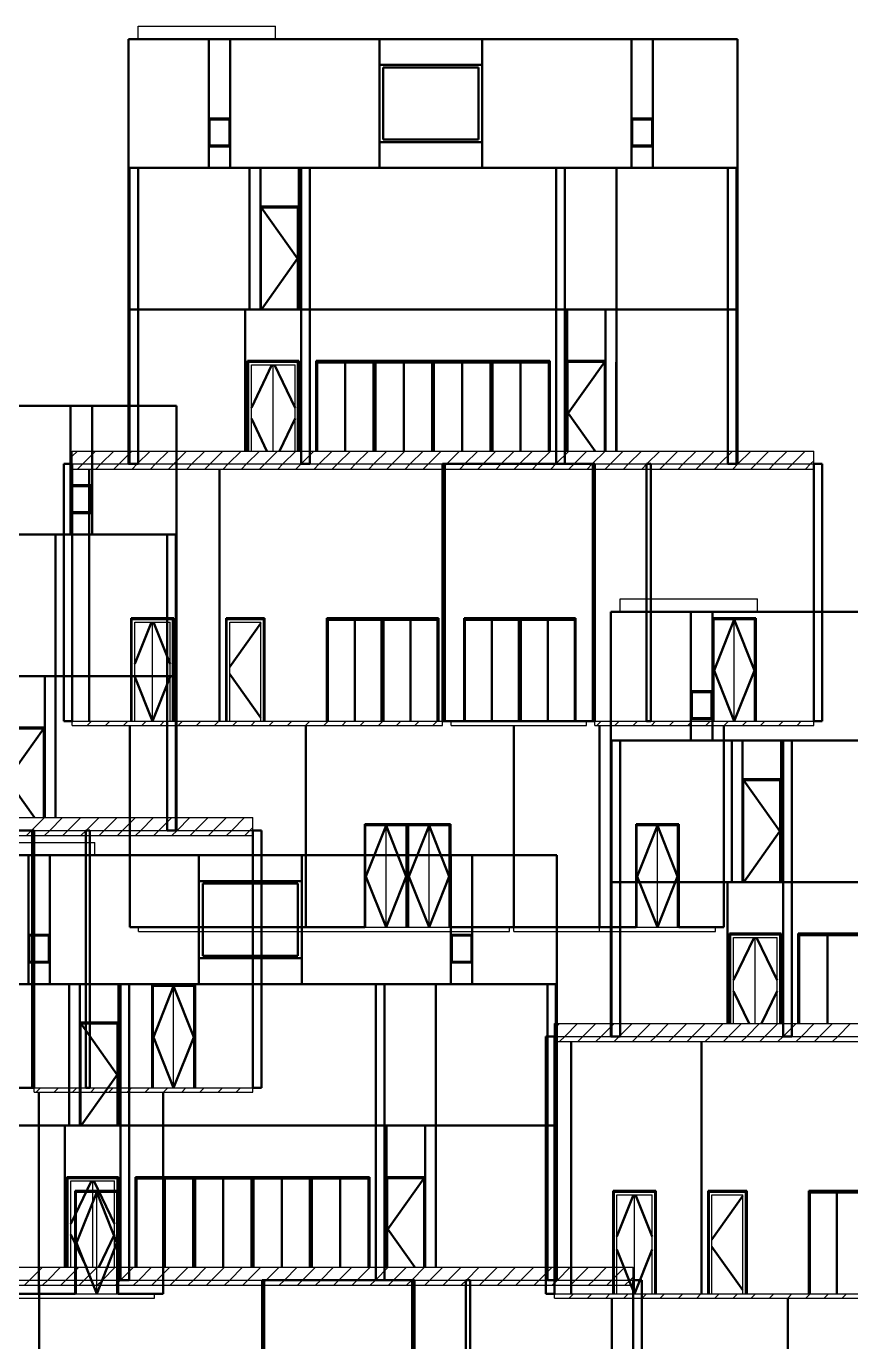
# Model space of a CAD drawing. Header units: millimetres. Extents: x 5622 to 129432, y -41588 to 30554.
# Drawn here: x 88003 to 107222, y -8412 to 22249 of the extents above; entities that cross this region are included whole.
import ezdxf

# ---------------------------------------------------------------- set-up
doc = ezdxf.new("R2010")
doc.units = ezdxf.units.MM
doc.header["$LTSCALE"] = 0.5
doc.layers.add('AE-Door', color=61, linetype='Continuous', lineweight=25)
for name, color, linetype in [('AE-ELEV-3', 154, 'Continuous'), ('AE-ELEV-4', 129, 'Continuous'), ('DOOR', 41, 'Continuous')]:
    doc.layers.add(name, color=color, linetype=linetype)

msp = doc.modelspace()

# ---------------------------------------------------------------- linework, layer by layer
at = {"layer": 'AE-Door', "color": 251, "linetype": 'Continuous', "lineweight": 25}
for p, q in [((93489, 15649), (93489, 18019)), ((93489, 18019), (94329, 18019)), ((94329, 15649), (94329, 18019)), ((100639, 12349), (100639, 14419)), ((100639, 14419), (101479, 14419)), ((101479, 12349), (101479, 14419)), ((104039, 6049), (104039, 8419)), ((104039, 8419), (104979, 8419)), ((104979, 6049), (104979, 8419)), ((87567, 5874), (88407, 5874)), ((88407, 3804), (88407, 5874)), ((104727, 2302), (104727, 4672)), ((104727, 4672), (105567, 4672)), ((105567, 2302), (105567, 4672)), ((95922, 1249), (95922, 3619)), ((95922, 3619), (96862, 3619)), ((96862, 1249), (96862, 3619)), ((96892, 1249), (96892, 3649)), ((96892, 1249), (96892, 3649)), ((96922, 1249), (96922, 3619)), ((96922, 3619), (97862, 3619)), ((97862, 1249), (97862, 3619)), ((102247, 1249), (102247, 3619)), ((102247, 3619), (103187, 3619)), ((103187, 1249), (103187, 3619)), ((95892, 1249), (95922, 1249)), ((96862, 1249), (96892, 1249)), ((96892, 1249), (96922, 1249)), ((97862, 1249), (97892, 1249)), ((102217, 1249), (102247, 1249)), ((103187, 1249), (103217, 1249)), ((90967, -2496), (90967, -126)), ((90967, -126), (91907, -126)), ((91907, -2496), (91907, -126)), ((89281, -3375), (89281, -1005)), ((89281, -1005), (90121, -1005)), ((90121, -3375), (90121, -1005)), ((96431, -6675), (96431, -4605)), ((96431, -4605), (97271, -4605)), ((97271, -6675), (97271, -4605)), ((89175, -7296), (89175, -4926)), ((89175, -4926), (90115, -4926)), ((90115, -7296), (90115, -4926)), ((89145, -7296), (89175, -7296)), ((90115, -7296), (90145, -7296))]:
    msp.add_line(p, q, dxfattribs=at)
at = {"layer": 'AE-Door', "color": 41, "linetype": 'Continuous', "lineweight": 25}
for p, q in [((93489, 15649), (93489, 18019)), ((93489, 18019), (94329, 18019)), ((94329, 15649), (94329, 18019)), ((100639, 12349), (100639, 14419)), ((100639, 14419), (101479, 14419)), ((101479, 12349), (101479, 14419)), ((93759, 12349), (93759, 14359)), ((93759, 12349), (93759, 14359)), ((90944, 6049), (90944, 8359)), ((90944, 6049), (90944, 8359)), ((104039, 6049), (104039, 8419)), ((104039, 8419), (104509, 8419)), ((104509, 6049), (104509, 8419)), ((104509, 6049), (104509, 8419)), ((104509, 8419), (104979, 8419)), ((104979, 6049), (104979, 8419)), ((87567, 5874), (88407, 5874)), ((88407, 3804), (88407, 5874)), ((104727, 2302), (104727, 4672)), ((104727, 4672), (105567, 4672)), ((105567, 2302), (105567, 4672)), ((95922, 1249), (95922, 3619)), ((95922, 3619), (96392, 3619)), ((96392, 1249), (96392, 3619)), ((96392, 1249), (96392, 3619)), ((96392, 3619), (96862, 3619)), ((96862, 1249), (96862, 3619)), ((96922, 1249), (96922, 3619)), ((96922, 3619), (97392, 3619)), ((97392, 1249), (97392, 3619)), ((97392, 1249), (97392, 3619)), ((97392, 3619), (97862, 3619)), ((97862, 1249), (97862, 3619)), ((102247, 1249), (102247, 3619)), ((102247, 3619), (102717, 3619)), ((102717, 1249), (102717, 3619)), ((102717, 1249), (102717, 3619)), ((102717, 3619), (103187, 3619)), ((103187, 1249), (103187, 3619)), ((95922, 1249), (96392, 1249)), ((96392, 1249), (96862, 1249)), ((96922, 1249), (97392, 1249)), ((97392, 1249), (97862, 1249)), ((102247, 1249), (102717, 1249)), ((102717, 1249), (103187, 1249)), ((104997, -998), (104997, 1012)), ((104997, -998), (104997, 1012)), ((90967, -2496), (90967, -126)), ((90967, -126), (91437, -126)), ((91437, -2496), (91437, -126)), ((91437, -2496), (91437, -126)), ((91437, -126), (91907, -126)), ((91907, -2496), (91907, -126)), ((89281, -3375), (89281, -1005)), ((89281, -1005), (90121, -1005)), ((90121, -3375), (90121, -1005)), ((89551, -6675), (89551, -4665)), ((89551, -6675), (89551, -4665)), ((96431, -6675), (96431, -4605)), ((96431, -4605), (97271, -4605)), ((97271, -6675), (97271, -4605)), ((89175, -7296), (89175, -4926)), ((89175, -4926), (89645, -4926)), ((89645, -7296), (89645, -4926)), ((89645, -7296), (89645, -4926)), ((89645, -4926), (90115, -4926)), ((90115, -7296), (90115, -4926)), ((102182, -7298), (102182, -4988)), ((102182, -7298), (102182, -4988)), ((89175, -7296), (89645, -7296)), ((89645, -7296), (90115, -7296))]:
    msp.add_line(p, q, dxfattribs=at)
at = {"layer": 'AE-Door', "color": 250, "linetype": 'Continuous', "lineweight": 25}
for p, q in [((93189, 12349), (93189, 14419)), ((93189, 14419), (94329, 14419)), ((94329, 12349), (94329, 14419)), ((101749, 12349), (101749, 14419)), ((101749, 14419), (101759, 14419)), ((93249, 12349), (93249, 14359)), ((93249, 14359), (94269, 14359)), ((94269, 12349), (94269, 14359)), ((90474, 6049), (90474, 8419)), ((90474, 8419), (91414, 8419)), ((90534, 6049), (90534, 8359)), ((90534, 8359), (91354, 8359)), ((91354, 6049), (91354, 8359)), ((91414, 6049), (91414, 8419)), ((92689, 6049), (92689, 8419)), ((92689, 8419), (93529, 8419)), ((92749, 6049), (92749, 8359)), ((92749, 8359), (93469, 8359)), ((93469, 6049), (93469, 8359)), ((93529, 6049), (93529, 8419)), ((88677, 3804), (88677, 5874)), ((88677, 5874), (88687, 5874)), ((104427, -998), (104427, 1072)), ((104427, 1072), (105567, 1072)), ((104487, -998), (104487, 1012)), ((104487, 1012), (105507, 1012)), ((105507, -998), (105507, 1012)), ((105567, -998), (105567, 1072)), ((88981, -6675), (88981, -4605)), ((88981, -4605), (90121, -4605)), ((89041, -6675), (89041, -4665)), ((89041, -4665), (90061, -4665)), ((90061, -6675), (90061, -4665)), ((90121, -6675), (90121, -4605)), ((97541, -6675), (97541, -4605)), ((97541, -4605), (97551, -4605)), ((101712, -7298), (101712, -4928)), ((101712, -4928), (102652, -4928)), ((101772, -7298), (101772, -4988)), ((101772, -4988), (102592, -4988)), ((102592, -7298), (102592, -4988)), ((102652, -7298), (102652, -4928)), ((103927, -7298), (103927, -4928)), ((103927, -4928), (104767, -4928)), ((103987, -7298), (103987, -4988)), ((103987, -4988), (104707, -4988)), ((104707, -7298), (104707, -4988)), ((104767, -7298), (104767, -4928))]:
    msp.add_line(p, q, dxfattribs=at)
at = {"layer": 'AE-ELEV-3', "color": 154, "linetype": 'Continuous', "lineweight": 50}
for p, q in [((90389, 18949), (90389, 21949)), ((90389, 21949), (92259, 21949)), ((92259, 18949), (92259, 21949)), ((92259, 21949), (92759, 21949)), ((92759, 18949), (92759, 21949)), ((92759, 21949), (96234, 21949)), ((96234, 18949), (96234, 21949)), ((96234, 21949), (98634, 21949)), ((98634, 18949), (98634, 21949)), ((98634, 21949), (102109, 21949)), ((102109, 18949), (102109, 21949)), ((102109, 21949), (102609, 21949)), ((102609, 18949), (102609, 21949)), ((102609, 21949), (104579, 21949)), ((104579, 18949), (104579, 21949)), ((96234, 21349), (98634, 21349)), ((92259, 20099), (92759, 20099)), ((102109, 20099), (102609, 20099)), ((92259, 19449), (92759, 19449)), ((96234, 19549), (98634, 19549)), ((102109, 19449), (102609, 19449)), ((90389, 15649), (90389, 18949)), ((90389, 18949), (90409, 18949)), ((90409, 15649), (90409, 18949)), ((90409, 15649), (90409, 18949)), ((90409, 18949), (90609, 18949)), ((90609, 15649), (90609, 18949)), ((90609, 18949), (93209, 18949)), ((93209, 15649), (93209, 18949)), ((93209, 18949), (94409, 18949)), ((93459, 15649), (93459, 18949)), ((94359, 15649), (94359, 18949)), ((94409, 15649), (94409, 18949)), ((94409, 18949), (94609, 18949)), ((94609, 15649), (94609, 18949)), ((94609, 18949), (96234, 18949)), ((96234, 18949), (98634, 18949)), ((96234, 18949), (98634, 18949)), ((98634, 18949), (100359, 18949)), ((100359, 15649), (100359, 18949)), ((100359, 18949), (100559, 18949)), ((100559, 15649), (100559, 18949)), ((100559, 18949), (101759, 18949)), ((101759, 15649), (101759, 18949)), ((101759, 18949), (104359, 18949)), ((104359, 15649), (104359, 18949)), ((104359, 18949), (104559, 18949)), ((104559, 15649), (104559, 18949)), ((104559, 15649), (104559, 18949)), ((104559, 18949), (104579, 18949)), ((104579, 15649), (104579, 18949)), ((93459, 18049), (94359, 18049)), ((90389, 12049), (90389, 15649)), ((90389, 15649), (90409, 15649)), ((90389, 15649), (90409, 15649)), ((90409, 12049), (90409, 15649)), ((90409, 12049), (90409, 15649)), ((90409, 15649), (90609, 15649)), ((90409, 15649), (90609, 15649)), ((90609, 12049), (90609, 15649)), ((90609, 15649), (93209, 15649)), ((93109, 12349), (93109, 15649)), ((93209, 15649), (94409, 15649)), ((94409, 12049), (94409, 15649)), ((94409, 15649), (94609, 15649)), ((94409, 15649), (94609, 15649)), ((94609, 12049), (94609, 15649)), ((94609, 15649), (100359, 15649)), ((100359, 12049), (100359, 15649)), ((100359, 15649), (100559, 15649)), ((100359, 15649), (100559, 15649)), ((100559, 12049), (100559, 15649)), ((100559, 15649), (100609, 15649)), ((100609, 12349), (100609, 15649)), ((100609, 15649), (101509, 15649)), ((101509, 12349), (101509, 15649)), ((101509, 15649), (101759, 15649)), ((101759, 12349), (101759, 15649)), ((101759, 15649), (104359, 15649)), ((104359, 12049), (104359, 15649)), ((104359, 15649), (104559, 15649)), ((104359, 15649), (104559, 15649)), ((104559, 12049), (104559, 15649)), ((104559, 12049), (104559, 15649)), ((104559, 15649), (104579, 15649)), ((104559, 15649), (104579, 15649)), ((104579, 12049), (104579, 15649)), ((93159, 12349), (93159, 14449)), ((93159, 14449), (94359, 14449)), ((94359, 12349), (94359, 14449)), ((94759, 12349), (94759, 14449)), ((94759, 14449), (100209, 14449)), ((100209, 12349), (100209, 14449)), ((100609, 14449), (101509, 14449)), ((85562, 13404), (89037, 13404)), ((89037, 10404), (89037, 13404)), ((89037, 13404), (89537, 13404)), ((89537, 10404), (89537, 13404)), ((89537, 13404), (91507, 13404)), ((91507, 10404), (91507, 13404)), ((88875, 6049), (88875, 12049)), ((88875, 12049), (89075, 12049)), ((89075, 6049), (89075, 12049)), ((90389, 12049), (90409, 12049)), ((90409, 12049), (90609, 12049)), ((94409, 12049), (94609, 12049)), ((97709, 6049), (97709, 12049)), ((97709, 12049), (97759, 12049)), ((97759, 6049), (97759, 12049)), ((97759, 12049), (101209, 12049)), ((100359, 12049), (100559, 12049)), ((101209, 6049), (101209, 12049)), ((101209, 12049), (101259, 12049)), ((101259, 6049), (101259, 12049)), ((102459, 6049), (102459, 12049)), ((102459, 12049), (102559, 12049)), ((102559, 6049), (102559, 12049)), ((104359, 12049), (104559, 12049)), ((104559, 12049), (104579, 12049)), ((106359, 6049), (106359, 12049)), ((106359, 12049), (106559, 12049)), ((106559, 6049), (106559, 12049)), ((89471, 6049), (89471, 11929)), ((92509, 6049), (92509, 11929)), ((92509, 6049), (92509, 11929)), ((89037, 11554), (89537, 11554)), ((89037, 10904), (89537, 10904)), ((87487, 10404), (88687, 10404)), ((88687, 7104), (88687, 10404)), ((88687, 10404), (91287, 10404)), ((91287, 7104), (91287, 10404)), ((91287, 10404), (91487, 10404)), ((91487, 7104), (91487, 10404)), ((91487, 7104), (91487, 10404)), ((91487, 10404), (91507, 10404)), ((91507, 7104), (91507, 10404)), ((101627, 5602), (101627, 8602)), ((101627, 8602), (103497, 8602)), ((103497, 5602), (103497, 8602)), ((103497, 8602), (103997, 8602)), ((103997, 5602), (103997, 8602)), ((103997, 8602), (107472, 8602)), ((90444, 6049), (90444, 8449)), ((90444, 8449), (91444, 8449)), ((91444, 6049), (91444, 8449)), ((92659, 6049), (92659, 8449)), ((92659, 8449), (93559, 8449)), ((93559, 6049), (93559, 8449)), ((95009, 6049), (95009, 8449)), ((95009, 8449), (97609, 8449)), ((97609, 6049), (97609, 8449)), ((98209, 6049), (98209, 8449)), ((98209, 8449), (100809, 8449)), ((100809, 6049), (100809, 8449)), ((104009, 6049), (104009, 8449)), ((104009, 8449), (105009, 8449)), ((105009, 6049), (105009, 8449)), ((87537, 7104), (88437, 7104)), ((88437, 3804), (88437, 7104)), ((88437, 7104), (88687, 7104)), ((88687, 3804), (88687, 7104)), ((88687, 7104), (91287, 7104)), ((91287, 3504), (91287, 7104)), ((91287, 7104), (91487, 7104)), ((91287, 7104), (91487, 7104)), ((91487, 3504), (91487, 7104)), ((91487, 3504), (91487, 7104)), ((91487, 7104), (91507, 7104)), ((91487, 7104), (91507, 7104)), ((91507, 3504), (91507, 7104)), ((103497, 6752), (103997, 6752)), ((87537, 5904), (88437, 5904)), ((88875, 6049), (89075, 6049)), ((89075, 6049), (89075, 6049)), ((90417, 1249), (90417, 5949)), ((94517, 1249), (94517, 5949)), ((94517, 1249), (94517, 5949)), ((97709, 6049), (97759, 6049)), ((97759, 6049), (98209, 6049)), ((99367, 1249), (99367, 5949)), ((99367, 1249), (99367, 5949)), ((100809, 6049), (101209, 6049)), ((101209, 6049), (101259, 6049)), ((101367, 1249), (101367, 5949)), ((102459, 6049), (102559, 6049)), ((103497, 6102), (103997, 6102)), ((104267, 1249), (104267, 5949)), ((106359, 6049), (106559, 6049)), ((101627, 2302), (101627, 5602)), ((101627, 5602), (101647, 5602)), ((101647, 2302), (101647, 5602)), ((101647, 2302), (101647, 5602)), ((101647, 5602), (101847, 5602)), ((101847, 2302), (101847, 5602)), ((101847, 5602), (104447, 5602)), ((104447, 2302), (104447, 5602)), ((104447, 5602), (105647, 5602)), ((104697, 2302), (104697, 5602)), ((105597, 2302), (105597, 5602)), ((105647, 2302), (105647, 5602)), ((105647, 5602), (105847, 5602)), ((105847, 2302), (105847, 5602)), ((105847, 5602), (107472, 5602)), ((104697, 4702), (105597, 4702)), ((84687, 3504), (88137, 3504)), ((88137, -2496), (88137, 3504)), ((88137, 3504), (88187, 3504)), ((88187, -2496), (88187, 3504)), ((89387, -2496), (89387, 3504)), ((89387, 3504), (89487, 3504)), ((89487, -2496), (89487, 3504)), ((91287, 3504), (91487, 3504)), ((91487, 3504), (91507, 3504)), ((93287, -2496), (93287, 3504)), ((93287, 3504), (93487, 3504)), ((93487, -2496), (93487, 3504)), ((95892, 1249), (95892, 3649)), ((95892, 3649), (97892, 3649)), ((97892, 1249), (97892, 3649)), ((102217, 1249), (102217, 3649)), ((102217, 3649), (103217, 3649)), ((103217, 1249), (103217, 3649)), ((86181, 2925), (88051, 2925)), ((88051, -75), (88051, 2925)), ((88051, 2925), (88551, 2925)), ((88551, -75), (88551, 2925)), ((88551, 2925), (92026, 2925)), ((92026, -75), (92026, 2925)), ((92026, 2925), (94426, 2925)), ((94426, -75), (94426, 2925)), ((94426, 2925), (97901, 2925)), ((97901, -75), (97901, 2925)), ((97901, 2925), (98401, 2925)), ((98401, -75), (98401, 2925)), ((98401, 2925), (100371, 2925)), ((100371, -75), (100371, 2925)), ((92026, 2325), (94426, 2325)), ((101627, -1298), (101627, 2302)), ((101627, 2302), (101647, 2302)), ((101627, 2302), (101647, 2302)), ((101647, -1298), (101647, 2302)), ((101647, -1298), (101647, 2302)), ((101647, 2302), (101847, 2302)), ((101647, 2302), (101847, 2302)), ((101847, -1298), (101847, 2302)), ((101847, 2302), (104447, 2302)), ((104347, -998), (104347, 2302)), ((104447, 2302), (105647, 2302)), ((105647, -1298), (105647, 2302)), ((105647, 2302), (105847, 2302)), ((105647, 2302), (105847, 2302)), ((105847, -1298), (105847, 2302)), ((105847, 2302), (111597, 2302)), ((90417, 1249), (94517, 1249)), ((94517, 1249), (95892, 1249)), ((97892, 1249), (99367, 1249)), ((99367, 1249), (101367, 1249)), ((101367, 1249), (102217, 1249)), ((103217, 1249), (104267, 1249)), ((88051, 1075), (88551, 1075)), ((97901, 1075), (98401, 1075)), ((104397, -998), (104397, 1102)), ((104397, 1102), (105597, 1102)), ((105597, -998), (105597, 1102)), ((105997, -998), (105997, 1102)), ((105997, 1102), (111447, 1102)), ((88051, 425), (88551, 425)), ((92026, 525), (94426, 525)), ((97901, 425), (98401, 425)), ((86401, -75), (89001, -75)), ((89001, -3375), (89001, -75)), ((89001, -75), (90201, -75)), ((89251, -3375), (89251, -75)), ((90151, -3375), (90151, -75)), ((90201, -3375), (90201, -75)), ((90201, -75), (90401, -75)), ((90401, -3375), (90401, -75)), ((90401, -75), (92026, -75)), ((90937, -2496), (90937, -96)), ((90937, -96), (91937, -96)), ((91937, -2496), (91937, -96)), ((92026, -75), (94426, -75)), ((92026, -75), (94426, -75)), ((94426, -75), (96151, -75)), ((96151, -3375), (96151, -75)), ((96151, -75), (96351, -75)), ((96351, -3375), (96351, -75)), ((96351, -75), (97551, -75)), ((97551, -3375), (97551, -75)), ((97551, -75), (100151, -75)), ((100151, -3375), (100151, -75)), ((100151, -75), (100351, -75)), ((100351, -3375), (100351, -75)), ((100351, -3375), (100351, -75)), ((100351, -75), (100371, -75)), ((100371, -3375), (100371, -75)), ((89251, -975), (90151, -975)), ((100113, -7298), (100113, -1298)), ((100113, -1298), (100314, -1298)), ((100314, -7298), (100314, -1298)), ((100709, -7298), (100709, -1418)), ((101627, -1298), (101647, -1298)), ((101647, -1298), (101847, -1298)), ((103747, -7298), (103747, -1418)), ((103747, -7298), (103747, -1418)), ((105647, -1298), (105847, -1298)), ((87737, -2496), (88137, -2496)), ((88137, -2496), (88187, -2496)), ((88295, -7296), (88295, -2596)), ((89387, -2496), (89487, -2496)), ((91195, -7296), (91195, -2596)), ((93287, -2496), (93487, -2496)), ((86401, -3375), (89001, -3375)), ((88901, -6675), (88901, -3375)), ((89001, -3375), (90201, -3375)), ((90201, -6975), (90201, -3375)), ((90201, -3375), (90401, -3375)), ((90201, -3375), (90401, -3375)), ((90401, -6975), (90401, -3375)), ((90401, -3375), (96151, -3375)), ((96151, -6975), (96151, -3375)), ((96151, -3375), (96351, -3375)), ((96151, -3375), (96351, -3375)), ((96351, -6975), (96351, -3375)), ((96351, -3375), (96401, -3375)), ((96401, -6675), (96401, -3375)), ((96401, -3375), (97301, -3375)), ((97301, -6675), (97301, -3375)), ((97301, -3375), (97551, -3375)), ((97551, -6675), (97551, -3375)), ((97551, -3375), (100151, -3375)), ((100151, -6975), (100151, -3375)), ((100151, -3375), (100351, -3375)), ((100151, -3375), (100351, -3375)), ((100351, -6975), (100351, -3375)), ((100351, -6975), (100351, -3375)), ((100351, -3375), (100371, -3375)), ((100351, -3375), (100371, -3375)), ((100371, -6975), (100371, -3375)), ((88951, -6675), (88951, -4575)), ((88951, -4575), (90151, -4575)), ((90151, -6675), (90151, -4575)), ((90551, -6675), (90551, -4575)), ((90551, -4575), (96001, -4575)), ((96001, -6675), (96001, -4575)), ((96401, -4575), (97301, -4575)), ((89145, -7296), (89145, -4896)), ((89145, -4896), (90145, -4896)), ((90145, -7296), (90145, -4896)), ((101682, -7298), (101682, -4898)), ((101682, -4898), (102682, -4898)), ((102682, -7298), (102682, -4898)), ((103897, -7298), (103897, -4898)), ((103897, -4898), (104797, -4898)), ((104797, -7298), (104797, -4898)), ((106247, -7298), (106247, -4898)), ((106247, -4898), (108847, -4898)), ((90201, -6975), (90401, -6975)), ((93501, -12975), (93501, -6975)), ((93501, -6975), (93551, -6975)), ((93551, -12975), (93551, -6975)), ((93551, -6975), (97001, -6975)), ((96151, -6975), (96351, -6975)), ((97001, -12975), (97001, -6975)), ((97001, -6975), (97051, -6975)), ((97051, -12975), (97051, -6975)), ((98251, -12975), (98251, -6975)), ((98251, -6975), (98351, -6975)), ((98351, -12975), (98351, -6975)), ((100151, -6975), (100351, -6975)), ((100351, -6975), (100371, -6975)), ((102151, -12975), (102151, -6975)), ((102151, -6975), (102351, -6975)), ((102351, -12975), (102351, -6975)), ((86295, -7296), (88295, -7296)), ((88295, -7296), (89145, -7296)), ((88301, -12975), (88301, -7095)), ((88301, -12975), (88301, -7095)), ((90145, -7296), (91195, -7296)), ((100113, -7298), (100314, -7298)), ((100314, -7298), (100314, -7298)), ((101655, -12098), (101655, -7398)), ((105755, -12098), (105755, -7398)), ((105755, -12098), (105755, -7398))]:
    msp.add_line(p, q, dxfattribs=at)
at = {"layer": 'AE-ELEV-4', "color": 129, "linetype": 'Continuous', "lineweight": 50}
for p, q in [((96324, 19609), (96324, 21289)), ((96324, 21289), (98544, 21289)), ((98544, 19609), (98544, 21289)), ((92277, 19470), (92277, 20077)), ((92277, 20077), (92740, 20077)), ((92740, 19470), (92740, 20077)), ((102127, 19470), (102127, 20077)), ((102127, 20077), (102590, 20077)), ((102590, 19470), (102590, 20077)), ((92277, 19470), (92740, 19470)), ((96324, 19609), (98544, 19609)), ((102127, 19470), (102590, 19470)), ((94329, 16834), (93489, 18019)), ((93489, 15649), (94329, 16834)), ((94781, 12349), (94781, 14413)), ((94781, 14413), (97461, 14413)), ((95440, 12349), (95440, 14413)), ((96098, 12349), (96098, 14413)), ((96121, 12349), (96121, 14413)), ((96144, 12349), (96144, 14413)), ((96802, 12349), (96802, 14413)), ((97461, 12349), (97461, 14413)), ((97484, 12349), (97484, 14449)), ((97484, 12349), (97484, 14449)), ((97484, 12349), (97484, 14449)), ((97484, 12349), (97484, 14449)), ((97506, 12349), (97506, 14413)), ((97506, 14413), (100186, 14413)), ((98165, 12349), (98165, 14413)), ((98823, 12349), (98823, 14413)), ((98846, 12349), (98846, 14413)), ((98869, 12349), (98869, 14413)), ((99527, 12349), (99527, 14413)), ((100186, 12349), (100186, 14413)), ((100639, 13234), (101479, 14419)), ((93249, 13358), (93730, 14359)), ((94269, 13358), (93788, 14359)), ((101266, 12349), (100639, 13234)), ((93614, 12349), (93249, 13109)), ((93903, 12349), (94269, 13109)), ((89056, 10926), (89056, 11532)), ((89056, 11532), (89518, 11532)), ((89518, 10926), (89518, 11532)), ((89056, 10926), (89518, 10926)), ((90534, 7385), (90920, 8359)), ((91354, 7385), (90968, 8359)), ((92749, 7318), (93469, 8334)), ((95030, 6049), (95030, 8413)), ((95030, 8413), (97587, 8413)), ((95659, 6049), (95659, 8413)), ((96287, 6049), (96287, 8413)), ((96309, 6049), (96309, 8413)), ((96330, 6049), (96330, 8413)), ((96959, 6049), (96959, 8413)), ((97587, 6049), (97587, 8413)), ((98230, 6049), (98230, 8413)), ((98230, 8413), (100787, 8413)), ((98859, 6049), (98859, 8413)), ((99487, 6049), (99487, 8413)), ((99509, 6049), (99509, 8413)), ((99530, 6049), (99530, 8413)), ((100159, 6049), (100159, 8413)), ((100787, 6049), (100787, 8413)), ((104039, 7234), (104509, 8419)), ((104979, 7234), (104509, 8419)), ((90944, 6049), (90534, 7082)), ((90944, 6049), (91354, 7082)), ((93469, 6133), (92749, 7149)), ((104509, 6049), (104039, 7234)), ((104509, 6049), (104979, 7234)), ((103516, 6124), (103516, 6730)), ((103516, 6730), (103978, 6730)), ((103978, 6124), (103978, 6730)), ((87567, 4689), (88407, 5874)), ((98209, 6049), (100809, 6049)), ((103516, 6124), (103978, 6124)), ((88194, 3804), (87567, 4689)), ((105567, 3487), (104727, 4672)), ((95922, 2434), (96392, 3619)), ((96862, 2434), (96392, 3619)), ((96922, 2434), (97392, 3619)), ((97862, 2434), (97392, 3619)), ((102247, 2434), (102717, 3619)), ((103187, 2434), (102717, 3619)), ((104727, 2302), (105567, 3487)), ((92116, 585), (92116, 2265)), ((92116, 2265), (94336, 2265)), ((94336, 585), (94336, 2265)), ((96392, 1249), (95922, 2434)), ((96392, 1249), (96862, 2434)), ((97392, 1249), (96922, 2434)), ((97392, 1249), (97862, 2434)), ((102717, 1249), (102247, 2434)), ((102717, 1249), (103187, 2434)), ((88070, 446), (88070, 1053)), ((88070, 1053), (88532, 1053)), ((88532, 446), (88532, 1053)), ((97920, 446), (97920, 1053)), ((97920, 1053), (98382, 1053)), ((98382, 446), (98382, 1053)), ((104487, 12), (104968, 1012)), ((105507, 12), (105026, 1012)), ((106020, -998), (106020, 1066)), ((106020, 1066), (108699, 1066)), ((106678, -998), (106678, 1066)), ((88070, 446), (88532, 446)), ((92116, 585), (94336, 585)), ((97920, 446), (98382, 446)), ((90967, -1311), (91437, -126)), ((91907, -1311), (91437, -126)), ((104853, -998), (104487, -238)), ((105141, -998), (105507, -238)), ((90121, -2190), (89281, -1005)), ((91437, -2496), (90967, -1311)), ((91437, -2496), (91907, -1311)), ((89281, -3375), (90121, -2190)), ((93276, -6675), (93276, -4575)), ((93276, -6675), (93276, -4575)), ((93276, -6675), (93276, -4575)), ((93276, -6675), (93276, -4575)), ((89041, -5666), (89522, -4665)), ((90061, -5666), (89580, -4665)), ((90574, -6675), (90574, -4611)), ((90574, -4611), (93253, -4611)), ((91232, -6675), (91232, -4611)), ((91891, -6675), (91891, -4611)), ((91913, -6675), (91913, -4611)), ((91936, -6675), (91936, -4611)), ((92595, -6675), (92595, -4611)), ((93253, -6675), (93253, -4611)), ((93299, -6675), (93299, -4611)), ((93299, -4611), (95978, -4611)), ((93957, -6675), (93957, -4611)), ((94616, -6675), (94616, -4611)), ((94638, -6675), (94638, -4611)), ((94661, -6675), (94661, -4611)), ((95320, -6675), (95320, -4611)), ((95978, -6675), (95978, -4611)), ((96431, -5790), (97271, -4605)), ((89175, -6111), (89645, -4926)), ((90115, -6111), (89645, -4926)), ((101772, -5962), (102158, -4988)), ((102592, -5962), (102206, -4988)), ((103987, -6028), (104707, -5013)), ((106269, -7298), (106269, -4934)), ((106269, -4934), (108825, -4934)), ((106897, -7298), (106897, -4934)), ((97058, -6675), (96431, -5790)), ((89406, -6675), (89041, -5915)), ((89645, -7296), (89175, -6111)), ((89645, -7296), (90115, -6111)), ((89695, -6675), (90061, -5915)), ((102182, -7298), (101772, -6264)), ((102182, -7298), (102592, -6264)), ((104707, -7213), (103987, -6198))]:
    msp.add_line(p, q, dxfattribs=at)
at = {"layer": 'DOOR', "color": 41, "linetype": 'Continuous', "lineweight": -3}
for p, q in [((90609, 21949), (90609, 22249)), ((90609, 22249), (93809, 22249)), ((93809, 21949), (93809, 22249)), ((89075, 12231), (89193, 12349)), ((89075, 12049), (89075, 12349)), ((89075, 12349), (106359, 12349)), ((89317, 12049), (89617, 12349)), ((89742, 12049), (90042, 12349)), ((90166, 12049), (90466, 12349)), ((90590, 12049), (90890, 12349)), ((91015, 12049), (91315, 12349)), ((91439, 12049), (91739, 12349)), ((91863, 12049), (92163, 12349)), ((92287, 12049), (92587, 12349)), ((92712, 12049), (93012, 12349)), ((93136, 12049), (93436, 12349)), ((93560, 12049), (93860, 12349)), ((93984, 12049), (94284, 12349)), ((94409, 12049), (94709, 12349)), ((94833, 12049), (95133, 12349)), ((95257, 12049), (95557, 12349)), ((95681, 12049), (95981, 12349)), ((96106, 12049), (96406, 12349)), ((96530, 12049), (96830, 12349)), ((96954, 12049), (97254, 12349)), ((97378, 12049), (97678, 12349)), ((97803, 12049), (98103, 12349)), ((98227, 12049), (98527, 12349)), ((98651, 12049), (98951, 12349)), ((99076, 12049), (99376, 12349)), ((99500, 12049), (99800, 12349)), ((99924, 12049), (100224, 12349)), ((100348, 12049), (100648, 12349)), ((100773, 12049), (101073, 12349)), ((101197, 12049), (101497, 12349)), ((101621, 12049), (101921, 12349)), ((102045, 12049), (102345, 12349)), ((102470, 12049), (102770, 12349)), ((102894, 12049), (103194, 12349)), ((103318, 12049), (103618, 12349)), ((103742, 12049), (104042, 12349)), ((104167, 12049), (104467, 12349)), ((104591, 12049), (104891, 12349)), ((105015, 12049), (105315, 12349)), ((105440, 12049), (105740, 12349)), ((105864, 12049), (106164, 12349)), ((106359, 12049), (106359, 12349)), ((89075, 11929), (89075, 12049)), ((89075, 12049), (106359, 12049)), ((89075, 12049), (106359, 12049)), ((89197, 11929), (89317, 12049)), ((89622, 11929), (89742, 12049)), ((90046, 11929), (90166, 12049)), ((90470, 11929), (90590, 12049)), ((90895, 11929), (91015, 12049)), ((91319, 11929), (91439, 12049)), ((91743, 11929), (91863, 12049)), ((92167, 11929), (92287, 12049)), ((92592, 11929), (92712, 12049)), ((93016, 11929), (93136, 12049)), ((93440, 11929), (93560, 12049)), ((93864, 11929), (93984, 12049)), ((94289, 11929), (94409, 12049)), ((94713, 11929), (94833, 12049)), ((95137, 11929), (95257, 12049)), ((95561, 11929), (95681, 12049)), ((95986, 11929), (96106, 12049)), ((96410, 11929), (96530, 12049)), ((96834, 11929), (96954, 12049)), ((97258, 11929), (97378, 12049)), ((97683, 11929), (97803, 12049)), ((98107, 11929), (98227, 12049)), ((98531, 11929), (98651, 12049)), ((98956, 11929), (99076, 12049)), ((99380, 11929), (99500, 12049)), ((99804, 11929), (99924, 12049)), ((100228, 11929), (100348, 12049)), ((100653, 11929), (100773, 12049)), ((101077, 11929), (101197, 12049)), ((101501, 11929), (101621, 12049)), ((101925, 11929), (102045, 12049)), ((102350, 11929), (102470, 12049)), ((102774, 11929), (102894, 12049)), ((103198, 11929), (103318, 12049)), ((103622, 11929), (103742, 12049)), ((104047, 11929), (104167, 12049)), ((104471, 11929), (104591, 12049)), ((104895, 11929), (105015, 12049)), ((105320, 11929), (105440, 12049)), ((105744, 11929), (105864, 12049)), ((106168, 11929), (106288, 12049)), ((106288, 12049), (106359, 12119)), ((106359, 11929), (106359, 12049)), ((89075, 11929), (106359, 11929)), ((101847, 8602), (101847, 8902)), ((101847, 8902), (105047, 8902)), ((105047, 8602), (105047, 8902)), ((89075, 6025), (89099, 6049)), ((89075, 5949), (89075, 6049)), ((89075, 6049), (97709, 6049)), ((89075, 5949), (97709, 5949)), ((89423, 5949), (89523, 6049)), ((89848, 5949), (89948, 6049)), ((90272, 5949), (90372, 6049)), ((90696, 5949), (90796, 6049)), ((91120, 5949), (91220, 6049)), ((91545, 5949), (91645, 6049)), ((91969, 5949), (92069, 6049)), ((92393, 5949), (92493, 6049)), ((92817, 5949), (92917, 6049)), ((93242, 5949), (93342, 6049)), ((93666, 5949), (93766, 6049)), ((94090, 5949), (94190, 6049)), ((94514, 5949), (94614, 6049)), ((94939, 5949), (95039, 6049)), ((95363, 5949), (95463, 6049)), ((95787, 5949), (95887, 6049)), ((96211, 5949), (96311, 6049)), ((96636, 5949), (96736, 6049)), ((97060, 5949), (97160, 6049)), ((97484, 5949), (97584, 6049)), ((97709, 5949), (97709, 6049)), ((97909, 5949), (97909, 6049)), ((97909, 5949), (97909, 6049)), ((97909, 5949), (101059, 5949)), ((97909, 5949), (101059, 5949)), ((101059, 5949), (101059, 6049)), ((101059, 5949), (101059, 6049)), ((101259, 5949), (101259, 6049)), ((101259, 6049), (106359, 6049)), ((101259, 5949), (106359, 5949)), ((101303, 5949), (101403, 6049)), ((101727, 5949), (101827, 6049)), ((102151, 5949), (102251, 6049)), ((102575, 5949), (102675, 6049)), ((103000, 5949), (103100, 6049)), ((103424, 5949), (103524, 6049)), ((103848, 5949), (103948, 6049)), ((104273, 5949), (104373, 6049)), ((104697, 5949), (104797, 6049)), ((105121, 5949), (105221, 6049)), ((105545, 5949), (105645, 6049)), ((105970, 5949), (106070, 6049)), ((106359, 5949), (106359, 6049)), ((76004, 3804), (93287, 3804)), ((88125, 3504), (88425, 3804)), ((88549, 3504), (88849, 3804)), ((88974, 3504), (89274, 3804)), ((89398, 3504), (89698, 3804)), ((89822, 3504), (90122, 3804)), ((90246, 3504), (90546, 3804)), ((90671, 3504), (90971, 3804)), ((91095, 3504), (91395, 3804)), ((91519, 3504), (91819, 3804)), ((91943, 3504), (92243, 3804)), ((92368, 3504), (92668, 3804)), ((92792, 3504), (93092, 3804)), ((93287, 3504), (93287, 3804)), ((76004, 3504), (93287, 3504)), ((76004, 3504), (93287, 3504)), ((76004, 3384), (93287, 3384)), ((88005, 3384), (88125, 3504)), ((88429, 3384), (88549, 3504)), ((88854, 3384), (88974, 3504)), ((89278, 3384), (89398, 3504)), ((89702, 3384), (89822, 3504)), ((90126, 3384), (90246, 3504)), ((90551, 3384), (90671, 3504)), ((90975, 3384), (91095, 3504)), ((91399, 3384), (91519, 3504)), ((91823, 3384), (91943, 3504)), ((92248, 3384), (92368, 3504)), ((92672, 3384), (92792, 3504)), ((93096, 3384), (93216, 3504)), ((93216, 3504), (93287, 3575)), ((93287, 3384), (93287, 3504)), ((86401, 3225), (89601, 3225)), ((89601, 2925), (89601, 3225)), ((90617, 1149), (90617, 1249)), ((94417, 1149), (94417, 1249)), ((99267, 1149), (99267, 1249)), ((99367, 1149), (99367, 1249)), ((101367, 1149), (101367, 1249)), ((104067, 1149), (104067, 1249)), ((90617, 1149), (94417, 1149)), ((94417, 1149), (99267, 1149)), ((99367, 1149), (101367, 1149)), ((101367, 1149), (104067, 1149)), ((100314, -1116), (100431, -998)), ((100314, -1298), (100314, -998)), ((100314, -998), (117597, -998)), ((100556, -1298), (100856, -998)), ((100980, -1298), (101280, -998)), ((101404, -1298), (101704, -998)), ((101828, -1298), (102128, -998)), ((102253, -1298), (102553, -998)), ((102677, -1298), (102977, -998)), ((103101, -1298), (103401, -998)), ((103526, -1298), (103826, -998)), ((103950, -1298), (104250, -998)), ((104374, -1298), (104674, -998)), ((104798, -1298), (105098, -998)), ((105223, -1298), (105523, -998)), ((105647, -1298), (105947, -998)), ((106071, -1298), (106371, -998)), ((106495, -1298), (106795, -998)), ((106920, -1298), (107220, -998)), ((100314, -1418), (100314, -1298)), ((100314, -1298), (117597, -1298)), ((100314, -1298), (117597, -1298)), ((100314, -1418), (117597, -1418)), ((100436, -1418), (100556, -1298)), ((100860, -1418), (100980, -1298)), ((101284, -1418), (101404, -1298)), ((101708, -1418), (101828, -1298)), ((102133, -1418), (102253, -1298)), ((102557, -1418), (102677, -1298)), ((102981, -1418), (103101, -1298)), ((103406, -1418), (103526, -1298)), ((103830, -1418), (103950, -1298)), ((104254, -1418), (104374, -1298)), ((104678, -1418), (104798, -1298)), ((105103, -1418), (105223, -1298)), ((105527, -1418), (105647, -1298)), ((105951, -1418), (106071, -1298)), ((106375, -1418), (106495, -1298)), ((106800, -1418), (106920, -1298)), ((88187, -2596), (88187, -2496)), ((88187, -2496), (93287, -2496)), ((88187, -2596), (93287, -2596)), ((88231, -2596), (88331, -2496)), ((88655, -2596), (88755, -2496)), ((89079, -2596), (89179, -2496)), ((89504, -2596), (89604, -2496)), ((89928, -2596), (90028, -2496)), ((90352, -2596), (90452, -2496)), ((90776, -2596), (90876, -2496)), ((91201, -2596), (91301, -2496)), ((91625, -2596), (91725, -2496)), ((92049, -2596), (92149, -2496)), ((92474, -2596), (92574, -2496)), ((92898, -2596), (92998, -2496)), ((93287, -2596), (93287, -2496)), ((84868, -6675), (102151, -6675)), ((88079, -6975), (88379, -6675)), ((88504, -6975), (88804, -6675)), ((88928, -6975), (89228, -6675)), ((89352, -6975), (89652, -6675)), ((89777, -6975), (90077, -6675)), ((90201, -6975), (90501, -6675)), ((90625, -6975), (90925, -6675)), ((91049, -6975), (91349, -6675)), ((91474, -6975), (91774, -6675)), ((91898, -6975), (92198, -6675)), ((92322, -6975), (92622, -6675)), ((92746, -6975), (93046, -6675)), ((93171, -6975), (93471, -6675)), ((93595, -6975), (93895, -6675)), ((94019, -6975), (94319, -6675)), ((94443, -6975), (94743, -6675)), ((94868, -6975), (95168, -6675)), ((95292, -6975), (95592, -6675)), ((95716, -6975), (96016, -6675)), ((96140, -6975), (96440, -6675)), ((96565, -6975), (96865, -6675)), ((96989, -6975), (97289, -6675)), ((97413, -6975), (97713, -6675)), ((97838, -6975), (98138, -6675)), ((98262, -6975), (98562, -6675)), ((98686, -6975), (98986, -6675)), ((99110, -6975), (99410, -6675)), ((99535, -6975), (99835, -6675)), ((99959, -6975), (100259, -6675)), ((100383, -6975), (100683, -6675)), ((100807, -6975), (101107, -6675)), ((101232, -6975), (101532, -6675)), ((101656, -6975), (101956, -6675)), ((102151, -6975), (102151, -6675)), ((84868, -6975), (102151, -6975)), ((84868, -6975), (102151, -6975)), ((87959, -7095), (88079, -6975)), ((88384, -7095), (88504, -6975)), ((88808, -7095), (88928, -6975)), ((89232, -7095), (89352, -6975)), ((89657, -7095), (89777, -6975)), ((90081, -7095), (90201, -6975)), ((90505, -7095), (90625, -6975)), ((90929, -7095), (91049, -6975)), ((91354, -7095), (91474, -6975)), ((91778, -7095), (91898, -6975)), ((92202, -7095), (92322, -6975)), ((92626, -7095), (92746, -6975)), ((93051, -7095), (93171, -6975)), ((93475, -7095), (93595, -6975)), ((93899, -7095), (94019, -6975)), ((94323, -7095), (94443, -6975)), ((94748, -7095), (94868, -6975)), ((95172, -7095), (95292, -6975)), ((95596, -7095), (95716, -6975)), ((96020, -7095), (96140, -6975)), ((96445, -7095), (96565, -6975)), ((96869, -7095), (96989, -6975)), ((97293, -7095), (97413, -6975)), ((97718, -7095), (97838, -6975)), ((98142, -7095), (98262, -6975)), ((98566, -7095), (98686, -6975)), ((98990, -7095), (99110, -6975)), ((99415, -7095), (99535, -6975)), ((99839, -7095), (99959, -6975)), ((100263, -7095), (100383, -6975)), ((100687, -7095), (100807, -6975)), ((101112, -7095), (101232, -6975)), ((101536, -7095), (101656, -6975)), ((101960, -7095), (102080, -6975)), ((102080, -6975), (102151, -6905)), ((102151, -7095), (102151, -6975)), ((84868, -7095), (102151, -7095)), ((88295, -7396), (88295, -7296)), ((90995, -7396), (90995, -7296)), ((100314, -7322), (100337, -7298)), ((100314, -7398), (100314, -7298)), ((100314, -7298), (108947, -7298)), ((100661, -7398), (100761, -7298)), ((101086, -7398), (101186, -7298)), ((101510, -7398), (101610, -7298)), ((101934, -7398), (102034, -7298)), ((102359, -7398), (102459, -7298)), ((102783, -7398), (102883, -7298)), ((103207, -7398), (103307, -7298)), ((103631, -7398), (103731, -7298)), ((104056, -7398), (104156, -7298)), ((104480, -7398), (104580, -7298)), ((104904, -7398), (105004, -7298)), ((105328, -7398), (105428, -7298)), ((105753, -7398), (105853, -7298)), ((106177, -7398), (106277, -7298)), ((106601, -7398), (106701, -7298)), ((107025, -7398), (107125, -7298)), ((86295, -7396), (88295, -7396)), ((88295, -7396), (90995, -7396)), ((100314, -7398), (108947, -7398))]:
    msp.add_line(p, q, dxfattribs=at)

doc.saveas('drawing.dxf')
